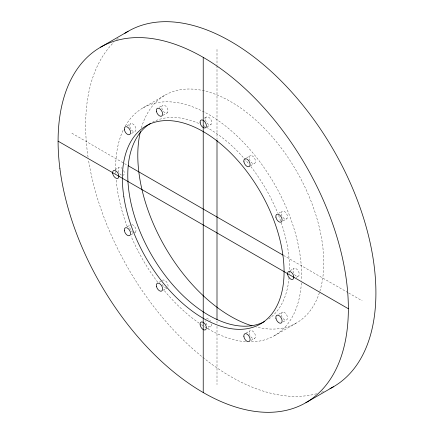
<?xml version="1.0" encoding="UTF-8"?>
<svg xmlns="http://www.w3.org/2000/svg" width="434" height="434" viewBox="0 0 434 434"><rect width="100%" height="100%" fill="white"/><g stroke="black" fill="none" stroke-linecap="round" stroke-linejoin="round"><path stroke-width="0.33" stroke-dasharray="2.17 1.63" d="M142.889 107.947L165.028 95.165M127.178 125.784L130.965 123.598M159.153 107.323L162.403 105.451M131.551 133.455L134.8 131.583M163.07 115.26L167.399 112.759M115.151 169.656L118.938 167.47M204.246 118.216L206.41 116.968M207.072 126.869L210.864 124.677M127.14 226.814L130.384 224.942M246.669 157.802L250.456 155.616M131.052 234.751L133.759 233.188M134.301 232.874L135.381 232.25M250.499 165.783L254.291 163.596M159.197 282.246L161.904 280.684M278.644 213.278L281.894 211.407M163.027 290.227L166.819 288.04M283.098 220.906L286.89 218.72M290.096 270.659L293.883 268.472M207.072 328.874L210.864 326.688M296.172 277.434L298.337 276.187M246.089 333.084L249.876 330.898M278.682 314.265L282.474 312.073M251.08 340.397L254.872 338.205M283.06 321.93L286.304 320.059M274.386 335.71L296.525 322.929M71.87 133.211L127.574 165.37M283.554 255.425L348.057 292.668M348.643 293.004L362.13 300.789M217 49.416L217 64.992M217 65.664L217 139.471M217 320.938L217 323.645M217 326.352L217 384.584M323.471 391.511A205.249 118.498 60 0 1 320.411 392.602M316.652 393.725A205.249 118.498 60 0 1 88.558 160.347M88.064 157.151A205.249 118.498 60 0 1 113.779 42.337M116.632 39.646A205.249 118.498 60 0 1 119.106 37.536M301.386 282.963A131.497 75.923 60 0 1 250.065 341.867M245.514 341.683A131.497 75.923 60 0 1 201.392 324.686M199.206 323.2A131.497 75.923 60 0 1 163.428 289.549M157.754 282.317A131.497 75.923 60 0 1 131.073 236.259M127.157 226.51A131.497 75.923 60 0 1 116.133 179.313M115.759 173.356A131.497 75.923 60 0 1 123.565 129.375M125.393 125.931A131.497 75.923 60 0 1 231.946 131.345A131.497 75.923 60 0 1 301.527 280.288M141.381 127.894A131.497 75.923 60 0 1 296.525 171.088A131.497 75.923 60 0 1 256.358 327.041M211.732 323.959A4.454 2.571 60 0 1 208.781 326.552A4.454 2.571 60 0 1 205.499 320.699M206.41 318.979A4.454 2.571 60 0 1 210.62 321.155M166.602 288.095A4.454 2.571 60 0 1 161.86 283.234M162.327 280.472A4.454 2.571 60 0 1 166.347 281.655A4.454 2.571 60 0 1 167.866 286.977M131.833 224.562A4.454 2.571 60 0 1 135.744 228.723A4.454 2.571 60 0 1 134.459 232.651M133.032 232.309A4.454 2.571 60 0 1 130.157 228.837A4.454 2.571 60 0 1 130.233 225.105M121.449 175.114A4.454 2.571 60 0 1 118.032 169.173A4.454 2.571 60 0 1 122.03 168.332M123.609 170.448A4.454 2.571 60 0 1 123.147 175.293M152.546 122.198A114.348 66.017 60 0 1 198.881 123.511M203.041 125.459A114.348 66.017 60 0 1 249.17 164.448M250.836 166.553A114.348 66.017 60 0 1 277.608 212.92M278.595 215.416A114.348 66.017 60 0 1 289.369 273.604M289.104 277.397A114.348 66.017 60 0 1 267.398 319.885M249.317 158.725A4.454 2.571 60 0 0 254.563 163.482A4.454 2.571 60 0 0 253.239 156.609A4.454 2.571 60 0 0 249.317 158.725M281.292 213.935A4.454 2.571 60 0 0 286.435 219.007A4.454 2.571 60 0 0 285.442 212.242A4.454 2.571 60 0 0 281.292 213.935M292.999 271.109A4.454 2.571 60 0 0 298.093 276.301A4.454 2.571 60 0 0 297.236 269.585A4.454 2.571 60 0 0 292.999 271.109M281.335 315.187A4.454 2.571 60 0 0 286.576 319.945A4.454 2.571 60 0 0 285.257 313.071A4.454 2.571 60 0 0 281.335 315.187M249.279 333.426A4.454 2.571 60 0 0 254.416 338.498A4.454 2.571 60 0 0 253.423 331.733A4.454 2.571 60 0 0 249.279 333.426M129.831 126.706A4.454 2.571 60 0 0 135.072 131.469A4.454 2.571 60 0 0 133.748 124.596A4.454 2.571 60 0 0 129.831 126.706M161.806 107.979A4.454 2.571 60 0 0 166.944 113.052A4.454 2.571 60 0 0 165.951 106.287A4.454 2.571 60 0 0 161.806 107.979M205.526 119.6A4.454 2.571 60 0 0 210.62 124.791A4.454 2.571 60 0 0 209.763 118.075A4.454 2.571 60 0 0 205.526 119.6"/><path stroke-width="0.65" d="M100.601 47.203L128.149 31.297M305.851 402.703L333.399 386.797M128.16 165.712L282.968 255.089M58.091 141.164L348.356 308.742M217 140.149L217 319.581M203.226 57.369L203.226 392.537M124.856 33.326A205.249 118.498 60 0 1 333.399 149.795A205.249 118.498 60 0 1 329.992 388.636M252.051 325.847A131.497 75.923 60 0 1 140.41 131.589M264.724 321.458A114.348 66.017 60 0 1 151.461 254.839A114.348 66.017 60 0 1 150.397 123.44M59.908 168.636A205.249 118.498 60 0 0 294.702 407.873A205.249 118.498 60 0 0 255.067 98.355A205.249 118.498 60 0 0 59.908 168.636M243.903 161.822A4.454 2.571 60 0 0 249.132 166.618A4.454 2.571 60 0 0 247.847 159.755A4.454 2.571 60 0 0 243.903 161.822M275.899 217.184A4.454 2.571 60 0 0 281.096 222.099A4.454 2.571 60 0 0 279.935 215.275A4.454 2.571 60 0 0 275.899 217.184M287.606 274.359A4.454 2.571 60 0 0 292.76 279.393A4.454 2.571 60 0 0 291.729 272.612A4.454 2.571 60 0 0 287.606 274.359M275.921 318.279A4.454 2.571 60 0 0 281.151 323.075A4.454 2.571 60 0 0 279.865 316.212A4.454 2.571 60 0 0 275.921 318.279M243.886 336.675A4.454 2.571 60 0 0 249.078 341.591A4.454 2.571 60 0 0 247.917 334.766A4.454 2.571 60 0 0 243.886 336.675M200.134 324.86A4.454 2.571 60 0 0 205.287 329.894A4.454 2.571 60 0 0 204.257 323.118A4.454 2.571 60 0 0 200.134 324.86M156.43 286.266A4.454 2.571 60 0 0 161.66 291.062A4.454 2.571 60 0 0 160.374 284.199A4.454 2.571 60 0 0 156.43 286.266M124.395 230.714A4.454 2.571 60 0 0 129.587 235.635A4.454 2.571 60 0 0 128.431 228.81A4.454 2.571 60 0 0 124.395 230.714M112.661 173.356A4.454 2.571 60 0 0 117.815 178.39A4.454 2.571 60 0 0 116.784 171.609A4.454 2.571 60 0 0 112.661 173.356M124.412 129.804A4.454 2.571 60 0 0 129.647 134.6A4.454 2.571 60 0 0 128.361 127.737A4.454 2.571 60 0 0 124.412 129.804M156.414 111.223A4.454 2.571 60 0 0 161.605 116.144A4.454 2.571 60 0 0 160.45 109.319A4.454 2.571 60 0 0 156.414 111.223M200.134 122.849A4.454 2.571 60 0 0 205.287 127.884A4.454 2.571 60 0 0 204.257 121.108A4.454 2.571 60 0 0 200.134 122.849M123.831 196.786A114.348 66.017 60 0 0 256.174 326.08A114.348 66.017 60 0 0 229.667 151.992A114.348 66.017 60 0 0 123.831 196.786"/></g></svg>
